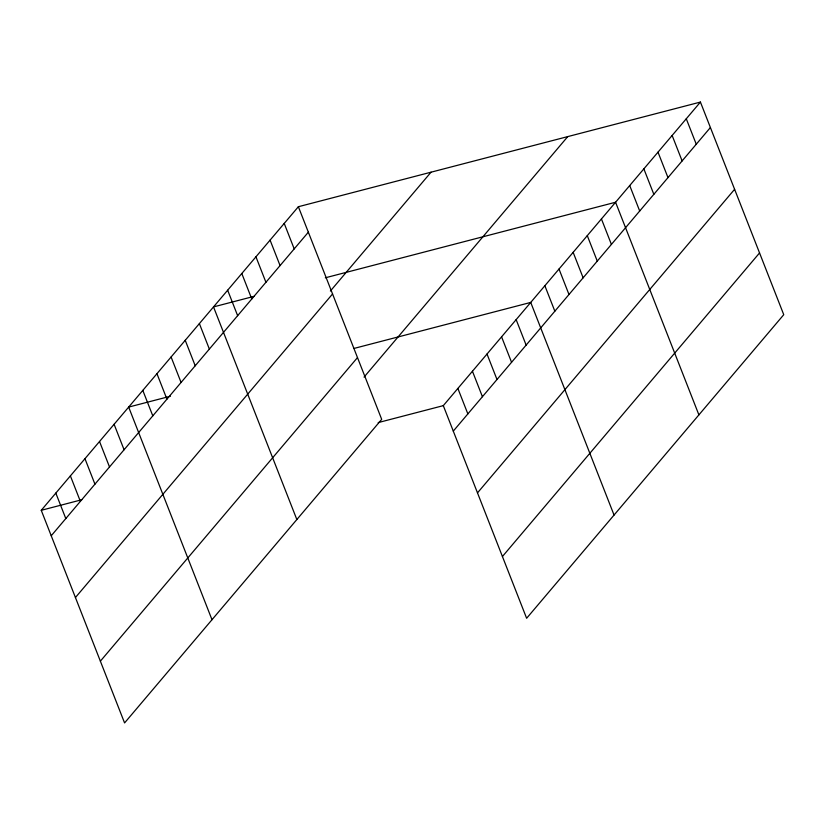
<?xml version="1.0" encoding="UTF-8"?>
<svg xmlns="http://www.w3.org/2000/svg" width="825" height="825" viewBox="0 0 825 825"><rect width="100%" height="100%" fill="white"/><g stroke="black" fill="none" stroke-linecap="round" stroke-linejoin="round"><path stroke-width="1.24" d="M298.372 206.724L381.697 419.358L124.575 722.927L41.25 510.304L298.372 206.724L700.425 102.073L783.75 314.696L526.628 618.276L443.303 405.642L700.425 102.073M51.233 535.765L308.344 232.196M330.392 291.029L431.042 172.188M75.436 597.527L332.558 293.958M100.372 661.165L357.493 357.596M364.052 377.108L567.744 136.61M453.286 431.114L710.397 127.535M477.489 492.876L734.611 189.296M502.425 556.514L759.547 252.935M254.059 296.35L213.52 306.91L296.845 519.533M325.308 277.808L615.574 202.249L698.899 414.882M170.435 396.217L128.669 407.086L211.994 619.719M354.111 348.408L530.722 302.424L614.048 515.058M41.25 510.304L81.788 499.744M378.19 422.596L443.303 405.642M686.276 118.769L696.259 144.231M672.138 135.465L682.12 160.927M657.999 152.161L667.982 177.623M643.851 168.857L653.833 194.318M629.712 185.553L639.695 211.014M601.435 218.945L611.408 244.417M587.287 235.641L597.269 261.113M573.148 252.337L583.131 277.808M559.01 269.032L568.982 294.504M544.861 285.728L554.843 311.2M516.151 319.636L526.133 345.097M501.579 336.837L511.562 362.299M487.018 354.038L496.99 379.5M472.447 371.24L482.419 396.701M457.875 388.441L467.858 413.903M284.223 223.42L294.205 248.892M270.084 240.116L280.067 265.588M255.946 256.812L265.928 282.284M241.797 273.508L251.78 298.98M227.659 290.214L237.641 315.676M199.382 323.606L209.354 349.068M185.233 340.302L195.216 365.764M171.095 356.998L181.077 382.46M156.956 373.694L166.928 399.156M142.807 390.39L152.79 415.852M114.097 424.287L124.08 449.759M99.526 441.488L109.508 466.96M84.965 458.69L94.937 484.162M70.393 475.891L80.365 501.363M55.822 493.103L65.804 518.564"/></g></svg>
